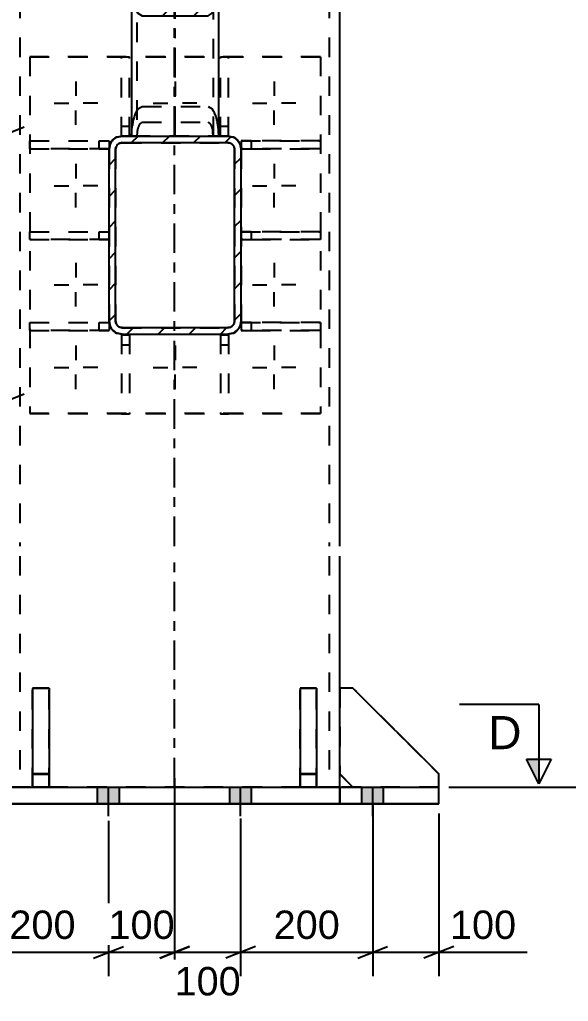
# Model space of a CAD drawing. Header units: millimetres. Extents: x -184 to 657, y -238 to 356.
# Drawn here: x 187.3 to 242.7, y -19 to 80.1 of the extents above; entities that cross this region are included whole.
import ezdxf

# ---------------------------------------------------------------- set-up
doc = ezdxf.new("R2010")
doc.units = ezdxf.units.MM
doc.linetypes.add('DXK_LINE_DOT2', pattern=[3.9198, 1.9599, -1.9599])
doc.linetypes.add('DXK_LINE_DOT3', pattern=[5.9187, 2.979, -0.9799, 0.9799, -0.9799])
doc.styles.add('Arial', font='ARIAL.TTF', dxfattribs={"height": 0.2})

# ---------------------------------------------------------------- blocks, each defined once
blk = doc.blocks.new('Part-284935071-4193 - 4113')
at = {"color": 7, "linetype": 'DXK_LINE_DOT2'}
for p, q in [((209.659, 58.733), (209.659, 58.734)), ((209.659, 58.734), (217.659, 58.733)), ((209.659, 58.734), (209.659, 57.933)), ((210.659, 58.733), (209.659, 58.733)), ((217.659, 58.733), (210.659, 58.733)), ((210.659, 58.733), (210.659, 57.933)), ((217.659, 58.733), (217.659, 57.933)), ((217.659, 57.933), (209.659, 57.934)), ((209.659, 57.933), (210.659, 57.933)), ((210.659, 57.933), (217.659, 57.933))]:
    blk.add_line(p, q, dxfattribs=at)
blk = doc.blocks.new('Part-284935071-4189 - 4113')
at = {"color": 7, "linetype": 'DXK_LINE_DOT2'}
for p, q in [((209.659, 67.9), (209.659, 67.901)), ((209.659, 67.901), (217.659, 67.9)), ((209.659, 67.901), (209.659, 67.1)), ((210.659, 67.9), (209.659, 67.9)), ((217.659, 67.9), (210.659, 67.9)), ((210.659, 67.9), (210.659, 67.1)), ((217.659, 67.9), (217.659, 67.1)), ((217.659, 67.1), (209.659, 67.101)), ((209.659, 67.1), (210.659, 67.1)), ((210.659, 67.1), (217.659, 67.1))]:
    blk.add_line(p, q, dxfattribs=at)
blk = doc.blocks.new('Part-284935071-4190 - 4113')
at = {"color": 7, "linetype": 'DXK_LINE_DOT2'}
for p, q in [((188.326, 67.9), (196.326, 67.901)), ((188.326, 67.1), (188.326, 67.9)), ((188.326, 67.9), (195.326, 67.9)), ((195.326, 67.1), (195.326, 67.9)), ((195.326, 67.9), (196.326, 67.9)), ((196.326, 67.901), (196.326, 67.1)), ((196.326, 67.101), (188.326, 67.1)), ((188.326, 67.1), (195.326, 67.1)), ((195.326, 67.1), (196.326, 67.1)), ((196.326, 67.1), (196.326, 67.101))]:
    blk.add_line(p, q, dxfattribs=at)
blk = doc.blocks.new('Part-284935071-4194 - 4113')
at = {"color": 7, "linetype": 'DXK_LINE_DOT2'}
for p, q in [((188.326, 49.566), (196.326, 49.568)), ((188.326, 48.766), (188.326, 49.566)), ((188.326, 49.566), (195.326, 49.566)), ((195.326, 48.766), (195.326, 49.566)), ((195.326, 49.566), (196.326, 49.566)), ((196.326, 49.568), (196.326, 48.766)), ((196.326, 48.768), (188.326, 48.766)), ((188.326, 48.766), (195.326, 48.766)), ((195.326, 48.766), (196.326, 48.766)), ((196.326, 48.766), (196.326, 48.768))]:
    blk.add_line(p, q, dxfattribs=at)
blk = doc.blocks.new('Part-284935071-4216 - 4113')
at = {"color": 7, "linetype": 'DXK_LINE_DOT2'}
for p, q in [((207.593, 68.379), (207.593, 76.379)), ((207.593, 76.379), (208.393, 76.379)), ((208.393, 68.379), (208.393, 76.379)), ((207.593, 69.379), (208.393, 69.379)), ((207.593, 68.38), (208.393, 68.38)), ((207.593, 68.379), (207.593, 68.38)), ((208.393, 68.379), (207.593, 68.379)), ((208.393, 68.38), (208.393, 68.379))]:
    blk.add_line(p, q, dxfattribs=at)
blk = doc.blocks.new('Part-284935071-4217 - 4113')
at = {"color": 7, "linetype": 'DXK_LINE_DOT2'}
for p, q in [((197.593, 68.379), (197.593, 76.379)), ((197.593, 76.379), (198.393, 76.379)), ((198.393, 68.379), (198.393, 76.379)), ((197.593, 69.379), (198.393, 69.379)), ((197.593, 68.38), (198.393, 68.38)), ((197.593, 68.379), (197.593, 68.38)), ((198.393, 68.379), (197.593, 68.379)), ((198.393, 68.38), (198.393, 68.379))]:
    blk.add_line(p, q, dxfattribs=at)
blk = doc.blocks.new('Part-284935071-4218 - 4113')
at = {"color": 7, "linetype": 'DXK_LINE_DOT2'}
for p, q in [((207.593, 48.333), (207.593, 48.334)), ((207.593, 48.334), (207.593, 40.333)), ((207.593, 48.334), (208.393, 48.334)), ((207.593, 48.333), (208.393, 48.333)), ((208.393, 48.333), (208.393, 48.334)), ((208.393, 48.334), (208.393, 40.333)), ((207.593, 47.333), (208.393, 47.333)), ((208.393, 40.333), (207.593, 40.333))]:
    blk.add_line(p, q, dxfattribs=at)
blk = doc.blocks.new('Part-284935071-4219 - 4113')
at = {"color": 7, "linetype": 'DXK_LINE_DOT2'}
for p, q in [((197.593, 48.333), (197.593, 48.334)), ((197.593, 48.334), (197.593, 40.333)), ((197.593, 48.334), (198.393, 48.334)), ((197.593, 48.333), (198.393, 48.333)), ((198.393, 48.333), (198.393, 48.334)), ((198.393, 48.334), (198.393, 40.333)), ((197.593, 47.333), (198.393, 47.333)), ((198.393, 40.333), (197.593, 40.333))]:
    blk.add_line(p, q, dxfattribs=at)
blk = doc.blocks.new('Part-284935071-4155 - 4113')
at = {"color": 2, "linetype": 'Continuous'}
for p, q in [((188.608, 12.667), (188.608, 12.667)), ((190.275, 12.667), (188.608, 12.667)), ((188.608, 12.667), (188.608, 2.669)), ((190.275, 12.667), (190.275, 12.667)), ((190.275, 12.667), (190.275, 2.669)), ((190.275, 4.002), (188.608, 4.002)), ((188.608, 2.669), (190.275, 2.669))]:
    blk.add_line(p, q, dxfattribs=at)
at = {"color": 7, "linetype": 'DXK_LINE_DOT2'}
for p, q in [((188.608, 12.667), (190.275, 12.667)), ((188.608, 4.002), (188.608, 2.667)), ((188.608, 4), (190.275, 4)), ((190.275, 4.002), (190.275, 2.667)), ((188.608, 2.667), (188.608, 2.669)), ((190.275, 2.667), (188.608, 2.667)), ((190.275, 2.667), (190.275, 2.669))]:
    blk.add_line(p, q, dxfattribs=at)
blk = doc.blocks.new('Part-284935071-4156 - 4113')
at = {"color": 7, "linetype": 'DXK_LINE_DOT2'}
for p, q in [((220.941, 12.661), (219.608, 12.661)), ((219.608, 12.661), (219.608, 3.994)), ((220.941, 12.661), (219.608, 12.661)), ((229.608, 3.995), (220.941, 12.661)), ((220.941, 12.661), (220.941, 12.661)), ((220.941, 12.661), (229.608, 3.994)), ((220.941, 2.661), (219.608, 3.994)), ((229.608, 2.661), (229.608, 3.995)), ((220.941, 2.661), (220.934, 2.668)), ((220.941, 2.661), (229.608, 2.661)), ((220.941, 2.661), (220.941, 2.661)), ((220.941, 2.661), (229.608, 2.661))]:
    blk.add_line(p, q, dxfattribs=at)
at = {"color": 2, "linetype": 'Continuous'}
blk.add_line((220.934, 2.668), (219.608, 3.995), dxfattribs=at)
blk = doc.blocks.new('Part-284935071-4157 - 4113')
at = {"color": 7, "linetype": 'DXK_LINE_DOT2'}
for p, q in [((215.608, 2.659), (215.608, 12.661)), ((217.275, 12.661), (215.608, 12.661)), ((215.608, 12.66), (217.275, 12.66)), ((217.275, 2.659), (217.275, 12.661)), ((215.608, 3.994), (217.275, 3.994)), ((217.275, 3.992), (215.608, 3.992)), ((215.608, 2.66), (215.608, 2.659)), ((215.608, 2.66), (217.275, 2.66)), ((215.608, 2.659), (217.275, 2.659)), ((217.275, 2.66), (217.275, 2.659))]:
    blk.add_line(p, q, dxfattribs=at)
blk = doc.blocks.new('Part-284935071-4159 - 4113')
at = {"color": 7, "linetype": 'DXK_LINE_DOT2'}
for p, q in [((188.608, 2.659), (188.608, 12.661)), ((190.275, 12.661), (188.608, 12.661)), ((188.608, 12.66), (190.275, 12.66)), ((190.275, 2.659), (190.275, 12.661)), ((188.608, 3.994), (190.275, 3.994)), ((190.275, 3.992), (188.608, 3.992)), ((188.608, 2.66), (188.608, 2.659)), ((188.608, 2.66), (190.275, 2.66)), ((188.608, 2.659), (190.275, 2.659)), ((190.275, 2.66), (190.275, 2.659))]:
    blk.add_line(p, q, dxfattribs=at)
blk = doc.blocks.new('Part-284935071-4164 - 4113')
at = {"color": 2, "linetype": 'Continuous'}
for p, q in [((176.275, 2.667), (186.275, 2.669)), ((176.275, 1), (176.275, 2.667)), ((186.275, 2.669), (186.275, 1.002)), ((186.275, 2.669), (219.608, 2.669)), ((219.608, 1.002), (219.608, 2.669)), ((219.608, 2.669), (229.608, 2.667)), ((229.608, 1), (229.608, 2.667)), ((176.275, 1), (186.275, 1.002)), ((176.275, 1), (176.275, 0.994)), ((176.275, 0.994), (176.275, 1)), ((176.275, 0.994), (186.274, 0.992)), ((219.609, 0.992), (186.274, 0.992)), ((186.275, 1.002), (219.608, 1.002)), ((229.608, 1), (219.608, 1.002)), ((219.609, 0.992), (229.608, 0.994)), ((229.608, 0.994), (229.608, 1)), ((229.608, 0.994), (229.608, 1))]:
    blk.add_line(p, q, dxfattribs=at)
at = {"color": 7, "linetype": 'DXK_LINE_DOT2'}
for p, q in [((176.275, 2.661), (176.275, 2.667)), ((186.274, 2.659), (176.275, 2.661)), ((219.609, 2.659), (186.274, 2.659)), ((186.274, 0.992), (186.274, 2.659)), ((229.608, 2.661), (219.609, 2.659)), ((219.609, 2.659), (219.609, 0.992))]:
    blk.add_line(p, q, dxfattribs=at)
blk = doc.blocks.new('Part-284935071-4169 - 4113')
at = {"color": 7, "linetype": 'DXK_LINE_DOT2'}
for p, q in [((187.341, 286.074), (187.341, 27)), ((218.541, 286.074), (218.541, 27)), ((187.341, 26), (187.341, 2.666)), ((218.541, 26), (218.541, 2.666)), ((187.592, 2.667), (186.9, 2.667)), ((186.9, 2.661), (187.592, 2.661)), ((187.341, 2.661), (187.341, 2.669)), ((187.341, 2.661), (187.341, 2.666)), ((187.341, 2.666), (187.423, 2.666)), ((187.423, 2.661), (187.341, 2.661)), ((187.423, 2.666), (187.654, 2.666)), ((187.654, 2.661), (187.423, 2.661)), ((188.408, 2.667), (187.592, 2.667)), ((187.592, 2.661), (188.408, 2.661)), ((187.654, 2.666), (188, 2.666)), ((188, 2.661), (187.654, 2.661)), ((188, 2.666), (188.408, 2.666)), ((188.408, 2.661), (188, 2.661)), ((188.408, 2.667), (217.475, 2.667)), ((188.408, 2.666), (217.475, 2.666)), ((188.408, 2.661), (217.475, 2.661)), ((188.408, 2.661), (217.475, 2.661)), ((218.291, 2.667), (217.475, 2.667)), ((217.475, 2.666), (217.883, 2.666)), ((217.883, 2.661), (217.475, 2.661)), ((217.475, 2.661), (218.291, 2.661)), ((217.883, 2.666), (218.229, 2.666)), ((218.229, 2.661), (217.883, 2.661)), ((218.229, 2.666), (218.46, 2.666)), ((218.46, 2.661), (218.229, 2.661)), ((218.983, 2.667), (218.291, 2.667)), ((218.291, 2.661), (218.983, 2.661)), ((218.46, 2.666), (218.541, 2.666)), ((218.541, 2.661), (218.46, 2.661)), ((218.541, 2.661), (218.541, 2.669)), ((218.541, 2.661), (218.541, 2.666)), ((219.446, 2.666), (218.983, 2.667)), ((218.983, 2.661), (219.446, 2.661)), ((219.608, 2.666), (219.446, 2.666)), ((219.446, 2.661), (219.608, 2.661)), ((219.608, 2.661), (219.608, 2.669)), ((219.608, 2.661), (219.608, 2.666))]:
    blk.add_line(p, q, dxfattribs=at)
at = {"color": 7, "linetype": 'DXK_LINE_DOT3'}
for p, q in [((202.941, 27), (202.941, 286.071)), ((202.941, 2.664), (202.941, 26))]:
    blk.add_line(p, q, dxfattribs=at)
at = {"color": 2, "linetype": 'Continuous'}
for p, q in [((219.608, 27), (219.608, 286.074)), ((219.608, 2.669), (219.608, 26))]:
    blk.add_line(p, q, dxfattribs=at)
blk = doc.blocks.new('Bolt-284935071-4172 - 4113')
at = {"color": 1, "linetype": 'Continuous'}
for p, q in [((192.993, 73.912), (192.993, 72.446)), ((202.993, 73.912), (202.993, 72.446)), ((212.993, 73.912), (212.993, 72.446)), ((190.793, 71.712), (192.258, 71.712)), ((195.193, 71.712), (193.728, 71.712)), ((200.793, 71.712), (202.258, 71.712)), ((205.193, 71.712), (203.728, 71.712)), ((210.793, 71.712), (212.258, 71.712)), ((215.193, 71.712), (213.728, 71.712)), ((192.993, 69.512), (192.993, 70.977)), ((202.993, 69.512), (202.993, 70.977)), ((212.993, 69.512), (212.993, 70.977)), ((192.993, 65.578), (192.993, 64.113)), ((212.993, 65.578), (212.993, 64.113)), ((190.793, 63.378), (192.258, 63.378)), ((192.993, 61.178), (192.993, 62.643)), ((195.193, 63.378), (193.728, 63.378)), ((210.793, 63.378), (212.258, 63.378)), ((212.993, 61.178), (212.993, 62.643)), ((215.193, 63.378), (213.728, 63.378)), ((192.993, 55.578), (192.993, 54.113)), ((212.993, 55.578), (212.993, 54.113)), ((190.793, 53.378), (192.258, 53.378)), ((192.993, 51.178), (192.993, 52.643)), ((195.193, 53.378), (193.728, 53.378)), ((210.793, 53.378), (212.258, 53.378)), ((212.993, 51.178), (212.993, 52.643)), ((215.193, 53.378), (213.728, 53.378)), ((192.993, 47.245), (192.993, 45.78)), ((202.993, 47.245), (202.993, 45.78)), ((212.993, 47.245), (212.993, 45.78)), ((190.793, 45.045), (192.258, 45.045)), ((195.193, 45.045), (193.728, 45.045)), ((200.793, 45.045), (202.258, 45.045)), ((205.193, 45.045), (203.728, 45.045)), ((210.793, 45.045), (212.258, 45.045)), ((215.193, 45.045), (213.728, 45.045)), ((192.993, 42.845), (192.993, 44.31)), ((202.993, 42.845), (202.993, 44.31)), ((212.993, 42.845), (212.993, 44.31))]:
    blk.add_line(p, q, dxfattribs=at)
blk = doc.blocks.new('Bolt-284935071-4176 - 4113')
at = {"linetype": 'Continuous'}
for points in [[(181.841, 0.998), (184.041, 0.998), (184.041, 2.665), (181.841, 2.665)], [(181.841, 0.996), (184.041, 0.996), (184.041, 2.662), (181.841, 2.662)], [(195.175, 1.001), (197.375, 1.001), (197.375, 2.667), (195.175, 2.667)], [(195.175, 0.993), (197.375, 0.993), (197.375, 2.66), (195.175, 2.66)], [(208.508, 1.001), (210.708, 1.001), (210.708, 2.667), (208.508, 2.667)], [(208.508, 0.993), (210.708, 0.993), (210.708, 2.66), (208.508, 2.66)], [(221.841, 0.998), (224.041, 0.998), (224.041, 2.665), (221.841, 2.665)], [(221.841, 0.996), (224.041, 0.996), (224.041, 2.662), (221.841, 2.662)]]:
    blk.add_hatch(color=1, dxfattribs=at).paths.add_polyline_path(points)
at = {"color": 1, "linetype": 'Continuous'}
for p, q in [((181.841, 0.998), (181.841, 2.665)), ((181.841, 0.996), (181.841, 2.662)), ((182.941, -0.268), (182.941, 2.665)), ((182.941, -0.271), (182.941, 2.662)), ((184.041, 0.998), (184.041, 2.665)), ((184.041, 0.996), (184.041, 2.662)), ((195.175, 1.001), (195.175, 2.667)), ((195.175, 0.993), (195.175, 2.66)), ((196.275, -0.266), (196.275, 2.667)), ((196.275, -0.273), (196.275, 2.66)), ((197.375, 1.001), (197.375, 2.667)), ((197.375, 0.993), (197.375, 2.66)), ((208.508, 1.001), (208.508, 2.667)), ((208.508, 0.993), (208.508, 2.66)), ((209.608, -0.266), (209.608, 2.667)), ((209.608, -0.273), (209.608, 2.66)), ((210.708, 1.001), (210.708, 2.667)), ((210.708, 0.993), (210.708, 2.66)), ((221.841, 0.998), (221.841, 2.665)), ((221.841, 0.996), (221.841, 2.662)), ((222.941, -0.268), (222.941, 2.665)), ((222.941, -0.271), (222.941, 2.662)), ((224.041, 0.998), (224.041, 2.665)), ((224.041, 0.996), (224.041, 2.662))]:
    blk.add_line(p, q, dxfattribs=at)
blk = doc.blocks.new('Part-284935071-4191 - 4113')
at = {"color": 7, "linetype": 'DXK_LINE_DOT2'}
for p, q in [((209.659, 49.566), (209.659, 49.568)), ((209.659, 49.568), (217.659, 49.566)), ((209.659, 49.568), (209.659, 48.766)), ((210.659, 49.566), (209.659, 49.566)), ((217.659, 49.566), (210.659, 49.566)), ((210.659, 49.566), (210.659, 48.766)), ((217.659, 49.566), (217.659, 48.766)), ((217.659, 48.766), (209.659, 48.768)), ((209.659, 48.766), (210.659, 48.766)), ((210.659, 48.766), (217.659, 48.766))]:
    blk.add_line(p, q, dxfattribs=at)
blk = doc.blocks.new('Part-284935071-4196 - 4113')
at = {"color": 7, "linetype": 'DXK_LINE_DOT2'}
for p, q in [((188.326, 58.733), (196.326, 58.734)), ((188.326, 57.933), (188.326, 58.733)), ((188.326, 58.733), (195.326, 58.733)), ((195.326, 57.933), (195.326, 58.733)), ((195.326, 58.733), (196.326, 58.733)), ((196.326, 58.734), (196.326, 57.933)), ((196.326, 57.934), (188.326, 57.933)), ((188.326, 57.933), (195.326, 57.933)), ((195.326, 57.933), (196.326, 57.933)), ((196.326, 57.933), (196.326, 57.934))]:
    blk.add_line(p, q, dxfattribs=at)
blk = doc.blocks.new('Part-284935071-4198 - 4113')
at = {"color": 7, "linetype": 'DXK_LINE_DOT2'}
for p, q in [((188.326, 76.379), (188.326, 40.378)), ((188.326, 76.379), (217.659, 76.379)), ((217.659, 76.378), (188.326, 76.378)), ((217.659, 76.379), (217.659, 40.378)), ((188.326, 40.379), (188.326, 40.378)), ((217.659, 40.379), (188.326, 40.379)), ((188.326, 40.378), (217.659, 40.378)), ((217.659, 40.378), (217.659, 40.379))]:
    blk.add_line(p, q, dxfattribs=at)
blk = doc.blocks.new('Part-284935071-4207 - 4113')
at = {"color": 2, "linetype": 'Continuous'}
for p, q in [((215.608, 12.667), (215.608, 12.667)), ((217.275, 12.667), (215.608, 12.667)), ((215.608, 12.667), (215.608, 2.669)), ((217.275, 12.667), (217.275, 12.667)), ((217.275, 12.667), (217.275, 2.669)), ((217.275, 4.002), (215.608, 4.002)), ((215.608, 2.669), (217.275, 2.669))]:
    blk.add_line(p, q, dxfattribs=at)
at = {"color": 7, "linetype": 'DXK_LINE_DOT2'}
for p, q in [((215.608, 12.667), (217.275, 12.667)), ((215.608, 4.002), (215.608, 2.667)), ((215.608, 4), (217.275, 4)), ((217.275, 4.002), (217.275, 2.667)), ((215.608, 2.667), (215.608, 2.669)), ((217.275, 2.667), (215.608, 2.667)), ((217.275, 2.667), (217.275, 2.669))]:
    blk.add_line(p, q, dxfattribs=at)
blk = doc.blocks.new('Part-284935071-4231 - 4113')
at = {"linetype": 'Continuous'}
h = blk.add_hatch(dxfattribs=at)
h.set_pattern_fill('', scale=0.7, style=0, pattern_type=0)
h.set_pattern_definition([(45, (196.3261, 49.7262), (-1.57154, 1.57154), [])])
h.paths.add_polyline_path([(196.326, 67.06), (196.326, 49.726), (196.428, 49.216), (196.717, 48.783), (197.149, 48.494), (197.659, 48.393), (208.326, 48.393), (208.836, 48.494), (209.269, 48.783), (209.558, 49.216), (209.659, 49.726), (209.659, 67.06), (209.558, 67.57), (209.269, 68.002), (208.836, 68.291), (208.326, 68.393), (197.659, 68.393), (197.149, 68.291), (196.717, 68.002), (196.428, 67.57)])
h.paths.add_polyline_path([(197.188, 67.531), (197.404, 67.675), (197.659, 67.726), (208.326, 67.726), (208.581, 67.675), (208.798, 67.531), (208.942, 67.315), (208.993, 67.06), (208.993, 49.726), (208.942, 49.471), (208.798, 49.255), (208.581, 49.11), (208.326, 49.06), (197.659, 49.06), (197.404, 49.11), (197.188, 49.255), (197.044, 49.471), (196.993, 49.726), (196.993, 67.06), (197.044, 67.315)])
at = {"color": 2, "linetype": 'Continuous'}
for p, q in [((197.659, 68.393), (197.149, 68.291)), ((197.659, 68.393), (208.326, 68.393)), ((208.836, 68.291), (208.326, 68.393)), ((196.428, 67.57), (196.326, 67.06)), ((197.404, 67.675), (197.659, 67.726)), ((197.659, 67.724), (197.404, 67.673)), ((197.659, 67.724), (197.659, 67.726)), ((197.659, 67.726), (208.326, 67.726)), ((197.659, 67.724), (208.326, 67.724)), ((208.326, 67.724), (208.326, 67.726)), ((208.326, 67.726), (208.581, 67.675)), ((208.581, 67.673), (208.326, 67.724)), ((209.659, 67.06), (209.558, 67.57)), ((196.326, 49.726), (196.326, 67.06)), ((196.993, 67.06), (197.044, 67.315)), ((196.993, 49.726), (196.993, 67.06)), ((208.942, 67.315), (208.993, 67.06)), ((208.993, 49.726), (208.993, 67.06)), ((209.659, 49.726), (209.659, 67.06)), ((196.326, 49.726), (196.428, 49.216)), ((197.044, 49.471), (196.993, 49.726)), ((208.993, 49.726), (208.942, 49.471)), ((209.558, 49.216), (209.659, 49.726)), ((197.659, 49.06), (197.404, 49.11)), ((197.659, 49.06), (208.326, 49.06)), ((208.581, 49.11), (208.326, 49.06)), ((197.149, 48.494), (197.659, 48.393)), ((197.659, 48.391), (197.149, 48.492)), ((197.659, 48.391), (197.659, 48.393)), ((197.659, 48.393), (208.326, 48.393)), ((197.659, 48.391), (208.326, 48.391)), ((208.326, 48.393), (208.836, 48.494)), ((208.836, 48.492), (208.326, 48.391)), ((208.326, 48.391), (208.326, 48.393))]:
    blk.add_line(p, q, dxfattribs=at)
at = {"color": 7, "linetype": 'DXK_LINE_DOT2'}
for p, q in [((197.149, 68.289), (197.659, 68.391)), ((197.659, 68.391), (197.659, 68.393)), ((208.326, 68.391), (197.659, 68.391)), ((208.326, 68.391), (208.326, 68.393)), ((208.326, 68.391), (208.836, 68.289)), ((196.326, 67.057), (196.428, 67.567)), ((209.558, 67.567), (209.659, 67.057)), ((196.326, 67.06), (196.326, 49.724)), ((197.044, 67.312), (196.993, 67.057)), ((196.993, 67.057), (196.993, 67.06)), ((196.993, 49.724), (196.993, 67.057)), ((197.044, 67.312), (197.044, 67.315)), ((208.942, 67.312), (208.942, 67.315)), ((208.993, 67.057), (208.942, 67.312)), ((208.993, 67.057), (208.993, 67.06)), ((208.993, 49.724), (208.993, 67.057)), ((209.659, 67.06), (209.659, 49.724)), ((196.428, 49.214), (196.326, 49.724)), ((196.993, 49.724), (196.993, 49.726)), ((196.993, 49.724), (197.044, 49.469)), ((208.942, 49.469), (208.993, 49.724)), ((208.993, 49.724), (208.993, 49.726)), ((209.659, 49.724), (209.558, 49.214)), ((209.659, 49.724), (209.659, 49.726)), ((196.428, 49.214), (196.428, 49.216)), ((197.404, 49.108), (197.659, 49.057)), ((197.659, 49.057), (197.659, 49.06)), ((197.659, 49.057), (208.326, 49.057)), ((208.326, 49.057), (208.581, 49.108)), ((208.326, 49.057), (208.326, 49.06)), ((209.558, 49.214), (209.558, 49.216))]:
    blk.add_line(p, q, dxfattribs=at)
at = {"color": 7, "linetype": 'DXK_LINE_DOT3'}
blk.add_line((202.993, 58.391), (202.993, 58.393), dxfattribs=at)
at = {"color": 2, "linetype": 'Continuous'}
for centre, radius, start, end in [((197.659, 67.06), 1.333, 112.5, 157.5), ((197.659, 67.06), 0.667, 112.5, 157.5), ((197.659, 67.057), 0.667, 112.5, 157.5), ((208.326, 67.06), 0.667, 22.5, 67.5), ((208.326, 67.057), 0.667, 22.5, 67.5), ((208.326, 67.06), 1.333, 22.5, 67.5), ((197.659, 49.726), 1.333, 202.5, 247.5), ((197.659, 49.724), 1.333, 202.5, 247.5), ((197.659, 49.726), 0.667, 202.5, 247.5), ((208.326, 49.726), 0.667, 292.5, 337.5), ((208.326, 49.726), 1.333, 292.5, 337.5), ((208.326, 49.724), 1.333, 292.5, 337.5)]:
    blk.add_arc(centre, radius, start, end, dxfattribs=at)
at = {"color": 7, "linetype": 'DXK_LINE_DOT2'}
for centre, radius, start, end in [((197.659, 67.057), 1.333, 112.5, 157.5), ((208.326, 67.057), 1.333, 22.5, 67.5), ((197.659, 49.724), 0.667, 202.5, 247.5), ((208.326, 49.724), 0.667, 292.5, 337.5)]:
    blk.add_arc(centre, radius, start, end, dxfattribs=at)
blk = doc.blocks.new('Part-284935071-4238 - 4113')
at = {"color": 7, "linetype": 'DXK_LINE_DOT2'}
for p, q in [((197.659, 68.384), (197.149, 68.283)), ((197.149, 68.277), (197.659, 68.379)), ((197.659, 68.379), (197.659, 68.384)), ((208.326, 68.384), (197.659, 68.384)), ((197.659, 68.379), (208.326, 68.379)), ((208.326, 68.379), (208.326, 68.384)), ((208.836, 68.283), (208.326, 68.384)), ((208.326, 68.379), (208.836, 68.277)), ((196.428, 67.561), (196.326, 67.051)), ((196.326, 67.045), (196.428, 67.555)), ((197.404, 67.667), (197.659, 67.718)), ((197.659, 67.712), (197.404, 67.661)), ((197.659, 67.712), (197.659, 67.718)), ((197.659, 67.718), (208.326, 67.718)), ((197.659, 67.712), (208.326, 67.712)), ((208.326, 67.712), (208.326, 67.718)), ((208.326, 67.718), (208.581, 67.667)), ((208.581, 67.661), (208.326, 67.712)), ((209.659, 67.051), (209.558, 67.561)), ((209.558, 67.555), (209.659, 67.045)), ((196.326, 67.051), (196.326, 49.712)), ((196.993, 67.051), (197.044, 67.306)), ((197.044, 67.3), (196.993, 67.045)), ((196.993, 67.051), (196.993, 49.712)), ((197.044, 67.3), (197.044, 67.306)), ((208.942, 67.3), (208.942, 67.306)), ((208.942, 67.306), (208.993, 67.051)), ((208.993, 67.045), (208.942, 67.3)), ((208.993, 67.051), (208.993, 49.712)), ((209.659, 67.051), (209.659, 49.712)), ((196.326, 49.718), (196.428, 49.207)), ((196.428, 49.202), (196.326, 49.712)), ((197.044, 49.463), (196.993, 49.718)), ((196.993, 49.712), (197.044, 49.457)), ((208.993, 49.718), (208.942, 49.463)), ((208.942, 49.457), (208.993, 49.712)), ((209.558, 49.207), (209.659, 49.718)), ((209.659, 49.712), (209.558, 49.202)), ((196.428, 49.202), (196.428, 49.207)), ((197.659, 49.051), (197.404, 49.102)), ((197.404, 49.096), (197.659, 49.045)), ((197.659, 49.045), (197.659, 49.051)), ((197.659, 49.051), (208.326, 49.051)), ((197.659, 49.045), (208.326, 49.045)), ((208.581, 49.102), (208.326, 49.051)), ((208.326, 49.045), (208.581, 49.096)), ((208.326, 49.045), (208.326, 49.051)), ((209.558, 49.202), (209.558, 49.207)), ((197.149, 48.486), (197.659, 48.384)), ((197.659, 48.379), (197.149, 48.48)), ((197.659, 48.379), (197.659, 48.384)), ((197.659, 48.384), (208.326, 48.384)), ((197.659, 48.379), (208.326, 48.379)), ((208.326, 48.384), (208.836, 48.486)), ((208.836, 48.48), (208.326, 48.379)), ((208.326, 48.379), (208.326, 48.384))]:
    blk.add_line(p, q, dxfattribs=at)
at = {"color": 7, "linetype": 'DXK_LINE_DOT3'}
blk.add_line((202.993, 58.377), (202.993, 58.386), dxfattribs=at)
at = {"color": 7, "linetype": 'DXK_LINE_DOT2'}
for centre, radius, start, end in [((197.659, 67.051), 1.333, 112.5, 157.5), ((197.659, 67.045), 1.333, 112.5, 157.5), ((197.659, 67.051), 0.667, 112.5, 157.5), ((197.659, 67.045), 0.667, 112.5, 157.5), ((208.326, 67.051), 0.667, 22.5, 67.5), ((208.326, 67.045), 0.667, 22.5, 67.5), ((208.326, 67.051), 1.333, 22.5, 67.5), ((208.326, 67.045), 1.333, 22.5, 67.5), ((197.659, 49.718), 1.333, 202.5, 247.5), ((197.659, 49.712), 1.333, 202.5, 247.5), ((197.659, 49.718), 0.667, 202.5, 247.5), ((197.659, 49.712), 0.667, 202.5, 247.5), ((208.326, 49.718), 0.667, 292.5, 337.5), ((208.326, 49.712), 0.667, 292.5, 337.5), ((208.326, 49.718), 1.333, 292.5, 337.5), ((208.326, 49.712), 1.333, 292.5, 337.5)]:
    blk.add_arc(centre, radius, start, end, dxfattribs=at)
blk = doc.blocks.new('Part-284935071-4239 - 4113')
at = {"color": 2, "linetype": 'Continuous'}
for p, q in [((220.941, 12.666), (219.608, 12.666)), ((229.608, 4), (220.941, 12.666)), ((220.941, 12.666), (220.941, 12.666)), ((220.939, 2.668), (219.608, 4)), ((229.608, 2.666), (229.608, 4))]:
    blk.add_line(p, q, dxfattribs=at)
at = {"color": 7, "linetype": 'DXK_LINE_DOT2'}
for p, q in [((219.608, 12.666), (219.608, 3.999)), ((220.941, 12.666), (219.608, 12.666)), ((220.941, 12.666), (229.608, 3.999)), ((220.941, 2.666), (219.608, 3.999)), ((220.941, 2.666), (220.939, 2.668)), ((220.941, 2.666), (229.608, 2.666)), ((220.941, 2.666), (220.941, 2.666)), ((229.608, 2.666), (220.941, 2.666)), ((229.608, 2.666), (229.608, 2.666)), ((229.608, 2.666), (229.608, 2.666))]:
    blk.add_line(p, q, dxfattribs=at)
blk = doc.blocks.new('Part-284935071-4240 - 4113')
at = {"linetype": 'Continuous'}
h = blk.add_hatch(dxfattribs=at)
h.set_pattern_fill('', scale=0.7, style=0, pattern_type=0)
h.set_pattern_definition([(45, (198.5928, 83.6882), (-1.57154, 1.57154), [])])
h.paths.add_polyline_path([(198.593, 103.356), (198.593, 83.688), (198.674, 82.484), (198.905, 81.463), (199.251, 80.781), (199.659, 80.541), (206.326, 80.541), (206.734, 80.781), (207.08, 81.463), (207.312, 82.484), (207.393, 83.688), (207.393, 103.356), (207.312, 104.561), (207.08, 105.582), (206.734, 106.264), (206.326, 106.503), (199.659, 106.503), (199.251, 106.264), (198.905, 105.582), (198.674, 104.561)])
h.paths.add_polyline_path([(199.282, 104.469), (199.455, 104.81), (199.659, 104.93), (206.326, 104.93), (206.53, 104.81), (206.703, 104.469), (206.819, 103.959), (206.859, 103.356), (206.859, 83.688), (206.819, 83.086), (206.703, 82.576), (206.53, 82.235), (206.326, 82.115), (199.659, 82.115), (199.455, 82.235), (199.282, 82.576), (199.167, 83.086), (199.126, 83.688), (199.126, 103.356), (199.167, 103.959)])
at = {"color": 2, "linetype": 'Continuous'}
for p, q in [((199.659, 106.503), (199.251, 106.264)), ((199.659, 106.503), (206.326, 106.503)), ((206.734, 106.264), (206.326, 106.503)), ((198.674, 104.561), (198.593, 103.356)), ((199.455, 104.81), (199.659, 104.93)), ((199.659, 104.93), (206.326, 104.93)), ((206.326, 104.93), (206.53, 104.81)), ((207.393, 103.356), (207.312, 104.561)), ((198.593, 83.688), (198.593, 103.356)), ((199.126, 103.356), (199.167, 103.959)), ((199.126, 83.688), (199.126, 103.356)), ((206.819, 103.959), (206.859, 103.356)), ((206.859, 83.688), (206.859, 103.356)), ((207.393, 83.688), (207.393, 103.356)), ((198.593, 83.688), (198.593, 68.393)), ((198.593, 83.688), (198.674, 82.484)), ((199.167, 83.086), (199.126, 83.688)), ((206.859, 83.688), (206.819, 83.086)), ((207.312, 82.484), (207.393, 83.688)), ((207.393, 68.393), (207.393, 83.688)), ((199.659, 82.115), (199.455, 82.235)), ((199.659, 82.115), (206.326, 82.115)), ((206.53, 82.235), (206.326, 82.115)), ((199.251, 80.781), (199.659, 80.541)), ((199.659, 80.541), (206.326, 80.541)), ((206.326, 80.541), (206.734, 80.781))]:
    blk.add_line(p, q, dxfattribs=at)
at = {"color": 7, "linetype": 'DXK_LINE_DOT2'}
for p, q in [((198.593, 103.356), (198.593, 83.688)), ((199.126, 103.356), (199.126, 68.391)), ((206.859, 68.391), (206.859, 103.356)), ((207.393, 103.356), (207.393, 83.688)), ((199.251, 71.124), (199.659, 71.364)), ((199.659, 71.364), (206.326, 71.364)), ((206.326, 71.364), (206.734, 71.124)), ((198.604, 68.391), (198.674, 69.422)), ((199.659, 69.791), (199.455, 69.671)), ((199.659, 69.791), (206.326, 69.791)), ((206.53, 69.671), (206.326, 69.791)), ((207.312, 69.422), (207.381, 68.391)), ((198.593, 68.391), (198.593, 68.393)), ((198.593, 68.393), (198.593, 68.392)), ((198.593, 68.392), (198.593, 68.391)), ((198.674, 68.392), (198.593, 68.392)), ((198.593, 68.391), (198.604, 68.391)), ((198.604, 68.391), (199.138, 68.391)), ((198.905, 68.392), (198.674, 68.392)), ((199.251, 68.392), (198.905, 68.392)), ((199.126, 68.392), (199.167, 68.392)), ((199.126, 68.391), (199.138, 68.391)), ((199.167, 68.82), (199.138, 68.393)), ((199.138, 68.393), (199.138, 68.391)), ((199.167, 68.392), (199.282, 68.392)), ((199.659, 68.392), (199.251, 68.392)), ((199.282, 68.392), (199.455, 68.392)), ((199.455, 68.392), (199.659, 68.392)), ((199.659, 68.392), (206.326, 68.392)), ((199.659, 68.392), (206.326, 68.392)), ((206.326, 68.392), (206.53, 68.392)), ((206.734, 68.392), (206.326, 68.392)), ((206.53, 68.392), (206.703, 68.392)), ((206.703, 68.392), (206.819, 68.392)), ((207.08, 68.392), (206.734, 68.392)), ((206.848, 68.393), (206.819, 68.82)), ((206.819, 68.392), (206.859, 68.392)), ((206.848, 68.391), (206.848, 68.393)), ((206.859, 68.391), (206.848, 68.391)), ((206.848, 68.391), (207.381, 68.391)), ((206.859, 68.393), (206.859, 68.391)), ((207.312, 68.392), (207.08, 68.392)), ((207.393, 68.392), (207.312, 68.392)), ((207.381, 68.391), (207.393, 68.391)), ((207.393, 68.392), (207.393, 68.393)), ((207.393, 68.391), (207.393, 68.393)), ((207.393, 68.391), (207.393, 68.392))]:
    blk.add_line(p, q, dxfattribs=at)
at = {"color": 7, "linetype": 'DXK_LINE_DOT3'}
blk.add_line((202.993, 68.391), (202.993, 93.522), dxfattribs=at)
at = {"color": 2, "linetype": 'Continuous'}
for centre, radius, start, end in [((202.344, 104.266), 3.681, 147.1389, 175.41229), ((203.642, 104.266), 3.681, 4.58771, 32.8611), ((201.002, 103.811), 1.841, 147.1389, 175.41229), ((204.984, 103.811), 1.841, 4.58771, 32.8611), ((202.344, 82.778), 3.681, 184.58771, 212.8611), ((201.002, 83.233), 1.841, 184.58771, 212.8611), ((204.984, 83.233), 1.841, 327.1389, 355.41229), ((203.642, 82.778), 3.681, 327.1389, 355.41229)]:
    blk.add_arc(centre, radius, start, end, dxfattribs=at)
at = {"color": 7, "linetype": 'DXK_LINE_DOT2'}
for centre, radius, start, end in [((202.341, 69.128), 3.678, 147.1245, 175.40889), ((203.645, 69.128), 3.678, 4.59111, 32.8755), ((201, 68.673), 1.839, 147.1245, 175.40889), ((204.986, 68.673), 1.839, 4.59111, 32.8755)]:
    blk.add_arc(centre, radius, start, end, dxfattribs=at)
blk = doc.blocks.new('AngleDimension-284935071-4289 - 4113')
at = {"color": 7, "linetype": 'Continuous'}
for p, q in [((187.775, 69.289), (184.775, 68.089)), ((186.275, 68.689), (186.275, 62.701)), ((180.699, 63.135), (180.598, 66.364)), ((185.335, 63.043), (180.648, 64.749)), ((180.648, 64.749), (186.275, 62.701))]:
    blk.add_line(p, q, dxfattribs=at)
blk.add_arc((186.275, 62.701), 5.988, 90, 159.99998, dxfattribs=at)
at = {"color": 0}
blk.add_wipeout([(185.292, 70.422), (182.883, 73.862), (176.947, 69.705), (179.356, 66.265)], dxfattribs=at)
at = {"color": 3, "style": 'Arial'}
blk.add_text('70°', height=2.8652, rotation=35.00199, dxfattribs=at).set_placement((179.504, 67.101))
blk = doc.blocks.new('StraightDimension-284935071-4311 - 4113')
at = {"color": 7, "linetype": 'Continuous'}
for p, q in [((161.216, 60.18), (161.216, 39.372)), ((186.275, 51.06), (186.275, 39.372)), ((162.716, 42.372), (159.716, 41.172)), ((161.216, 41.772), (186.275, 41.772)), ((184.775, 41.172), (187.775, 42.372))]:
    blk.add_line(p, q, dxfattribs=at)
at = {"color": 0}
blk.add_wipeout([(177.681, 42.522), (177.681, 46.722), (169.81, 46.722), (169.81, 42.522)], dxfattribs=at)
at = {"color": 3, "style": 'Arial'}
blk.add_text('376', height=2.8652, dxfattribs=at).set_placement((170.41, 43.122))
blk = doc.blocks.new('StraightDimension-284935071-4332 - 4113')
at = {"color": 7, "linetype": 'Continuous'}
for p, q in [((182.941, -0.722), (182.941, -16.401)), ((196.275, -0.722), (196.275, -16.401)), ((184.441, -13.401), (181.441, -14.601)), ((194.775, -14.601), (197.775, -13.401)), ((182.941, -14.001), (196.275, -14.001))]:
    blk.add_line(p, q, dxfattribs=at)
at = {"color": 0}
blk.add_wipeout([(193.544, -13.251), (193.544, -9.051), (185.673, -9.051), (185.673, -13.251)], dxfattribs=at)
at = {"color": 3, "style": 'Arial'}
blk.add_text('200', height=2.8652, dxfattribs=at).set_placement((186.273, -12.651))
blk = doc.blocks.new('StraightDimension-284935071-4333 - 4113')
at = {"color": 7, "linetype": 'Continuous'}
for p, q in [((202.941, 3.569), (202.941, -16.401)), ((196.275, -0.722), (196.275, -16.401)), ((194.775, -14.601), (197.775, -13.401)), ((204.441, -13.401), (201.441, -14.601)), ((196.275, -14.001), (202.941, -14.001))]:
    blk.add_line(p, q, dxfattribs=at)
at = {"color": 0}
blk.add_wipeout([(203.544, -13.251), (203.544, -9.051), (195.673, -9.051), (195.673, -13.251)], dxfattribs=at)
at = {"color": 3, "style": 'Arial'}
blk.add_text('100', height=2.8652, dxfattribs=at).set_placement((196.273, -12.651))
blk = doc.blocks.new('StraightDimension-284935071-4337 - 4113')
at = {"color": 7, "linetype": 'Continuous'}
for p, q in [((202.941, 3.569), (202.941, -16.851)), ((209.608, -0.501), (209.608, -16.851)), ((201.441, -14.601), (204.441, -13.401)), ((211.108, -13.401), (208.108, -14.601)), ((202.941, -14.001), (209.608, -14.001))]:
    blk.add_line(p, q, dxfattribs=at)
at = {"color": 0}
blk.add_wipeout([(210.21, -18.951), (210.21, -14.751), (202.339, -14.751), (202.339, -18.951)], dxfattribs=at)
at = {"color": 3, "style": 'Arial'}
blk.add_text('100', height=2.8652, dxfattribs=at).set_placement((202.939, -18.351))
blk = doc.blocks.new('StraightDimension-284935071-4341 - 4113')
at = {"color": 7, "linetype": 'Continuous'}
for p, q in [((222.942, 0.83), (222.942, -16.401)), ((209.608, -0.501), (209.608, -16.401)), ((211.108, -13.401), (208.108, -14.601)), ((221.442, -14.601), (224.442, -13.401)), ((209.608, -14.001), (222.942, -14.001))]:
    blk.add_line(p, q, dxfattribs=at)
at = {"color": 0}
blk.add_wipeout([(220.21, -13.251), (220.21, -9.051), (212.339, -9.051), (212.339, -13.251)], dxfattribs=at)
at = {"color": 3, "style": 'Arial'}
blk.add_text('200', height=2.8652, dxfattribs=at).set_placement((212.939, -12.651))
blk = doc.blocks.new('StraightDimension-284935071-4345 - 4113')
at = {"color": 7, "linetype": 'Continuous'}
for p, q in [((222.942, 0.83), (222.942, -16.401)), ((229.608, 0.002), (229.608, -16.401)), ((221.442, -14.601), (224.442, -13.401)), ((231.108, -13.401), (228.108, -14.601)), ((222.942, -14.001), (229.608, -14.001)), ((229.608, -14.001), (238.529, -14.001)), ((229.608, -14.001), (238.529, -14.001))]:
    blk.add_line(p, q, dxfattribs=at)
at = {"color": 0}
blk.add_wipeout([(238.004, -13.251), (238.004, -9.051), (230.133, -9.051), (230.133, -13.251)], dxfattribs=at)
at = {"color": 3, "style": 'Arial'}
blk.add_text('100', height=2.8652, dxfattribs=at).set_placement((230.733, -12.651))
blk = doc.blocks.new('StraightDimension-284935071-4464 - 4113')
at = {"color": 7, "linetype": 'Continuous'}
for p, q in [((295.427, 88.642), (294.227, 91.642)), ((220.608, 90.142), (305.022, 90.142)), ((294.827, 2.661), (294.827, 90.142)), ((294.227, 4.161), (295.427, 1.161)), ((230.608, 2.661), (298.351, 2.661))]:
    blk.add_line(p, q, dxfattribs=at)
at = {"color": 0}
blk.add_wipeout([(294.077, 51.449), (289.877, 51.449), (289.877, 41.354), (294.077, 41.354)], dxfattribs=at)
at = {"color": 3, "style": 'Arial'}
blk.add_text('5789', height=2.8652, rotation=90.00021, dxfattribs=at).set_placement((293.477, 41.954))
at = {"color": 0, "linetype": 'Continuous'}
for points in [[(305.622, 90.742), (305.622, 94.942), (295.527, 94.942), (295.527, 90.742)], [(298.951, 3.261), (298.951, 7.461), (295.527, 7.461), (295.527, 3.261)]]:
    blk.add_wipeout(points, dxfattribs=at)
at = {"color": 3, "linetype": 'Continuous', "style": 'Arial'}
for s, height, p in [('5789', 2.8652, (296.127, 91.342)), ('0', 2.865, (296.127, 3.861))]:
    blk.add_text(s, height=height, dxfattribs=at).set_placement(p)
blk = doc.blocks.new('SectionMark-284935071-4563 - 4113')
at = {"linetype": 'Continuous'}
for points in [[(163.31, 5.504), (164.56, 5.504), (163.31, 3.004)], [(238.447, 5.504), (239.697, 5.504), (239.697, 3.004)]]:
    blk.add_hatch(color=6, dxfattribs=at).paths.add_polyline_path(points)
at = {"color": 6, "linetype": 'Continuous'}
for p, q in [((163.31, 11.004), (171.31, 11.004)), ((163.31, 11.004), (163.31, 3.004)), ((239.697, 11.004), (231.697, 11.004)), ((239.697, 11.004), (239.697, 3.004)), ((163.31, 3.004), (162.06, 5.504)), ((164.56, 5.504), (162.06, 5.504)), ((163.31, 3.004), (164.56, 5.504)), ((238.447, 5.504), (240.947, 5.504)), ((239.697, 3.004), (238.447, 5.504)), ((240.947, 5.504), (239.697, 3.004))]:
    blk.add_line(p, q, dxfattribs=at)
at = {"color": 0, "linetype": 'Continuous'}
for points in [[(168.43, 6.504), (168.43, 10.004), (165.06, 10.004), (165.06, 6.504)], [(237.947, 6.504), (237.947, 10.004), (234.577, 10.004), (234.577, 6.504)]]:
    blk.add_wipeout(points, dxfattribs=at)
at = {"color": 3, "linetype": 'Continuous', "style": 'Arial'}
for p in [(165.06, 6.504), (234.577, 6.504)]:
    blk.add_text('D', height=3.343, dxfattribs=at).set_placement(p)

msp = doc.modelspace()

# ---------------------------------------------------------------- block references
for name in ['Part-284935071-4169 - 4113', 'Part-284935071-4240 - 4113', 'Part-284935071-4198 - 4113', 'Part-284935071-4217 - 4113', 'Part-284935071-4216 - 4113', 'Bolt-284935071-4172 - 4113', 'Part-284935071-4231 - 4113', 'Part-284935071-4238 - 4113', 'Part-284935071-4190 - 4113', 'Part-284935071-4189 - 4113', 'Part-284935071-4196 - 4113', 'Part-284935071-4193 - 4113', 'Part-284935071-4194 - 4113', 'Part-284935071-4191 - 4113', 'Part-284935071-4219 - 4113', 'Part-284935071-4218 - 4113', 'Part-284935071-4155 - 4113', 'Part-284935071-4159 - 4113', 'Part-284935071-4207 - 4113', 'Part-284935071-4157 - 4113', 'Part-284935071-4239 - 4113', 'Part-284935071-4156 - 4113', 'Part-284935071-4164 - 4113', 'Bolt-284935071-4176 - 4113']:
    msp.add_blockref(name, (0, 0))

# ---------------------------------------------------------------- next in the draw order: block references
for name in ['AngleDimension-284935071-4289 - 4113', 'StraightDimension-284935071-4311 - 4113', 'StraightDimension-284935071-4332 - 4113']:
    msp.add_blockref(name, (0, 0))

# ---------------------------------------------------------------- next in the draw order: block references
msp.add_blockref('StraightDimension-284935071-4333 - 4113', (0, 0))

# ---------------------------------------------------------------- next in the draw order: block references
msp.add_blockref('StraightDimension-284935071-4337 - 4113', (0, 0))

# ---------------------------------------------------------------- next in the draw order: block references
msp.add_blockref('StraightDimension-284935071-4341 - 4113', (0, 0))

# ---------------------------------------------------------------- next in the draw order: block references
msp.add_blockref('StraightDimension-284935071-4345 - 4113', (0, 0))

# ---------------------------------------------------------------- next in the draw order: block references
msp.add_blockref('StraightDimension-284935071-4464 - 4113', (0, 0))

# ---------------------------------------------------------------- next in the draw order: block references
msp.add_blockref('SectionMark-284935071-4563 - 4113', (0, 0))

doc.saveas('drawing.dxf')
